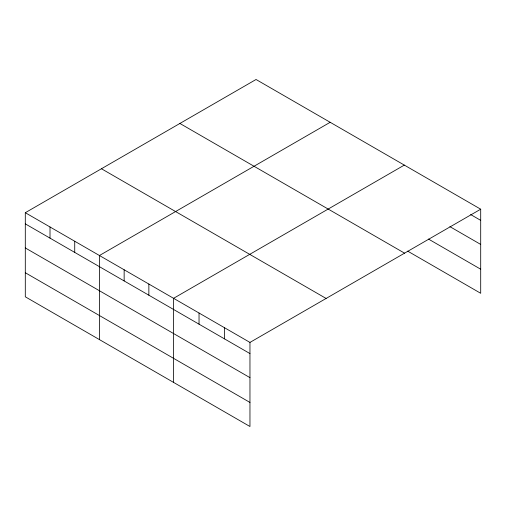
<?xml version="1.0" encoding="UTF-8"?>
<svg xmlns="http://www.w3.org/2000/svg" width="506" height="506" viewBox="0 0 506 506"><rect width="100%" height="100%" fill="white"/><g stroke="black" fill="none" stroke-linecap="round" stroke-linejoin="round"><path stroke-width="0.76" d="M249.958 377.64L249.958 342.417L25.3 212.71L25.3 296.801L249.958 426.507L249.958 377.64L25.3 247.94M25.3 212.71L256.042 79.493L480.7 209.199L480.7 293.29L407.665 251.121M330.178 122.294L99.435 255.517L99.435 339.602M404.319 165.095L173.571 298.319L173.571 382.409M249.958 342.417L480.7 209.199M470.65 214.55L480.7 220.357M449.878 226.625L480.7 244.423M428.437 239.047L480.7 269.217M179.896 123.458L404.553 253.158M101.447 168.751L326.104 298.451M25.3 223.867L249.958 353.574M25.3 272.734L249.958 402.441M224.493 327.717L224.493 338.875M199.035 313.018L199.035 324.175M148.859 284.049L148.859 295.207M124.147 269.78L124.147 280.938M74.724 241.248L74.724 252.405M50.012 226.979L50.012 238.136"/></g></svg>
